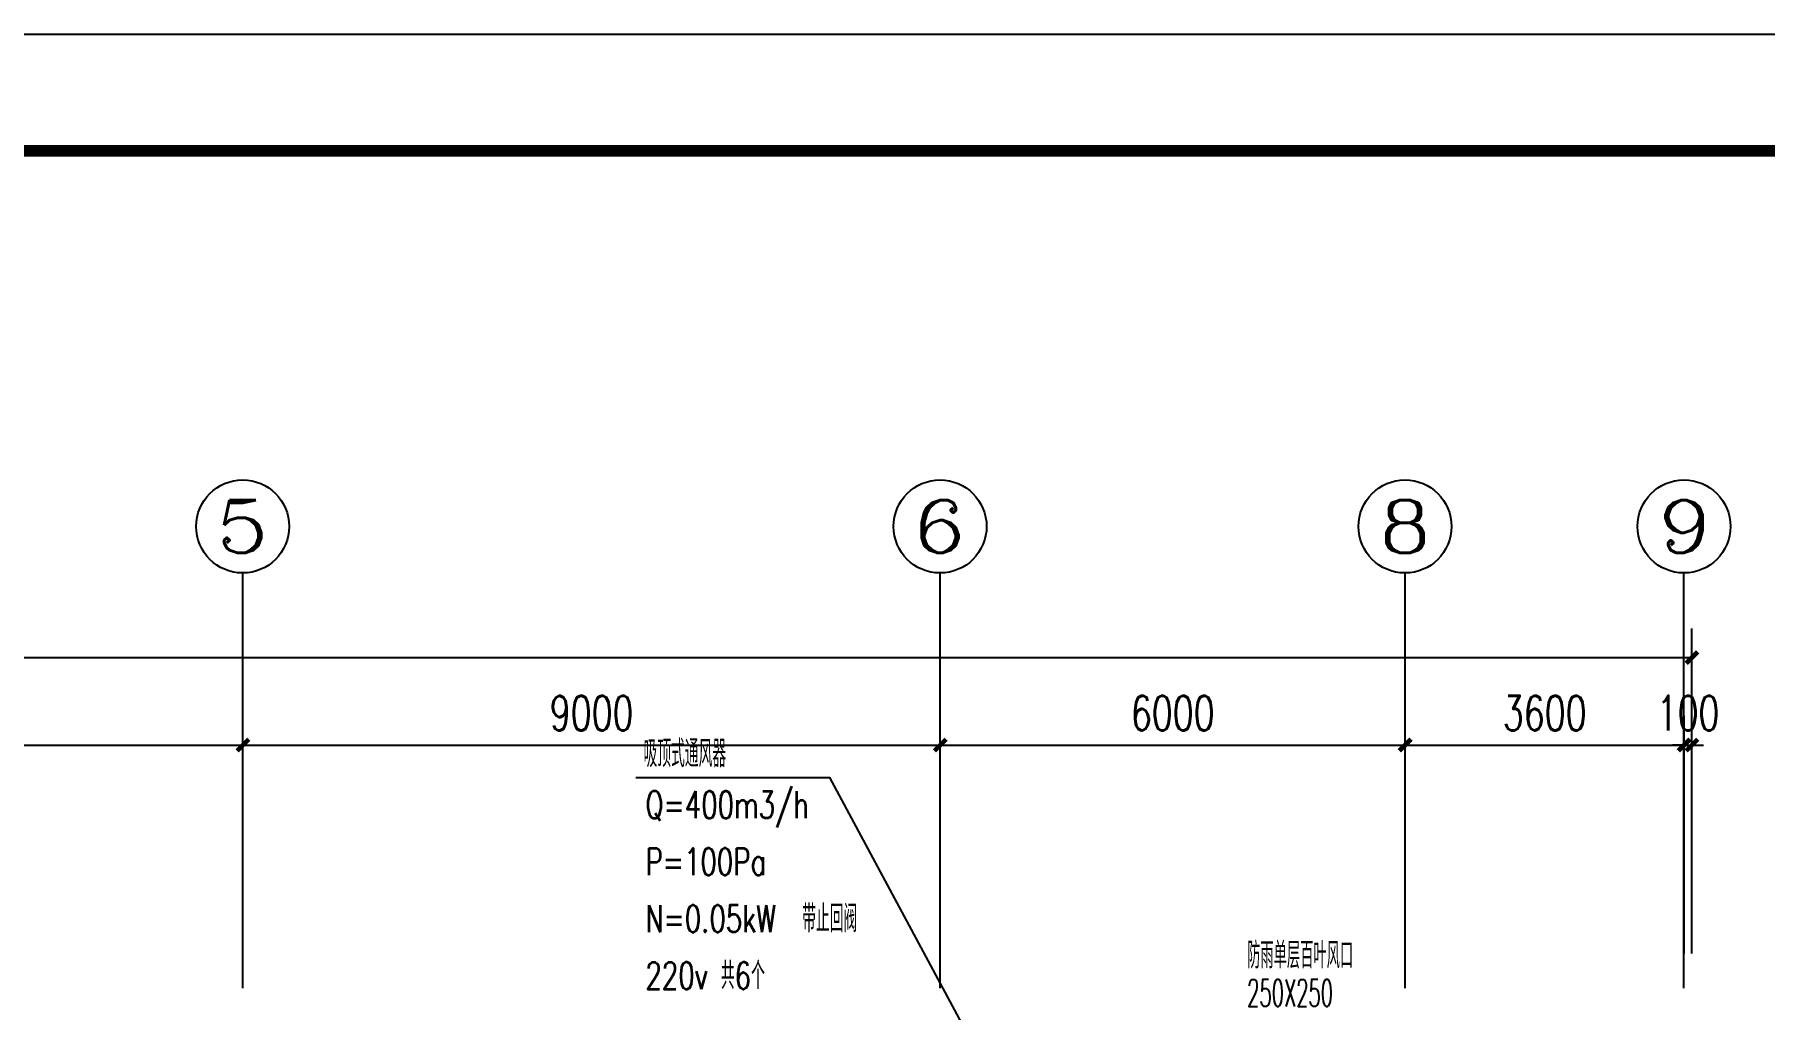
# Model space of a CAD drawing. Extents: x -37230 to 424755, y -141014 to 127947.
# Drawn here: x 285978 to 308302, y 46693 to 59273 of the extents above; entities that cross this region are included whole.
import ezdxf
from ezdxf.enums import TextEntityAlignment as Align

# ---------------------------------------------------------------- set-up
doc = ezdxf.new("R2010")
doc.units = 0
doc.header["$LTSCALE"] = 1000
doc.header["$MEASUREMENT"] = 0
for name, color, linetype in [('AXIS', 3, 'Continuous'), ('AXIS_TEXT', 7, 'Continuous'), ('TH_TEXT', 7, 'Continuous'), ('TWT_TITLE', 7, 'Continuous')]:
    doc.layers.add(name, color=color, linetype=linetype)
doc.styles.add('_TCH_AXIS', font='COMPLEX', dxfattribs={"bigfont": 'GBCBIG'})
doc.styles.add('_TCH_DIM', font='SIMPLEX', dxfattribs={"bigfont": 'GBCBIG'})
doc.styles.add('_TCH_DIM_T3', font='SIMPLEX', dxfattribs={"width": 0.705882, "bigfont": 'GBCBIG'})
doc.styles.add('COMPLEX', font='COMPLEX')
doc.styles.add('DIM_FONT', font='SIMPLEX', dxfattribs={"width": 0.7, "bigfont": 'GBCBIG'})
doc.dimstyles.new('_TCH_ARCH&&150', dxfattribs={"dimscale": 1.5, "dimtxt": 350, "dimasz": 100, "dimexe": 250, "dimexo": 300, "dimgap": 100, "dimtad": 1, "dimdec": 0, "dimzin": 0, "dimdsep": 46, "dimtxsty": 'DIM_FONT', "dimblk": 'ARCHTICK', "dimcen": 0.09, "dimclrt": 7, "dimazin": 2, "dimtfac": 1, "dimtdec": 0, "dimtix": 1, "dimtmove": 2, "dimatfit": 3, "dimfxl": 0, "dimtolj": 1, "dimtzin": 0, "dimarcsym": 0})

# ---------------------------------------------------------------- blocks, each defined once
blk = doc.blocks.new('_ArchTick')
at = {"color": 0, "linetype": 'ByBlock', "const_width": 0.4}
blk.add_lwpolyline([(-0.5, -0.5), (0.5, 0.5)], dxfattribs=at)
blk = doc.blocks.new('*D88')
at = {"layer": 'AXIS', "color": 0, "lineweight": -2}
for p, q in [((88791, 47415), (88791, 50479)), ((97791, 47415), (97791, 50479)), ((88791, 50104), (97791, 50104))]:
    blk.add_line(p, q, dxfattribs=at)
at = {"layer": 'Defpoints', "color": 0}
for p in [(97791, 50104), (88791, 46965), (97791, 46965)]:
    blk.add_point(p, dxfattribs=at)
at = {"layer": 'AXIS', "color": 0, "lineweight": -2, "xscale": 150, "yscale": 150, "zscale": 150, "rotation": 180}
blk.add_blockref('_ArchTick', (88791, 50104), dxfattribs=at)
at = {"layer": 'AXIS', "color": 0, "lineweight": -2, "xscale": 150, "yscale": 150, "zscale": 150}
blk.add_blockref('_ArchTick', (97791, 50104), dxfattribs=at)
at = {"layer": 'AXIS', "color": 7, "insert": (93291, 50516), "char_height": 446.2, "attachment_point": 5, "style": '_TCH_DIM_T3'}
blk.add_mtext('\\A1;9000', dxfattribs=at)
blk = doc.blocks.new('*D89')
at = {"layer": 'AXIS', "color": 0, "lineweight": -2}
for p, q in [((97791, 47415), (97791, 50479)), ((106791, 47415), (106791, 50479)), ((97791, 50104), (106791, 50104))]:
    blk.add_line(p, q, dxfattribs=at)
at = {"layer": 'Defpoints', "color": 0}
for p in [(106791, 50104), (97791, 46965), (106791, 46965)]:
    blk.add_point(p, dxfattribs=at)
at = {"layer": 'AXIS', "color": 0, "lineweight": -2, "xscale": 150, "yscale": 150, "zscale": 150, "rotation": 180}
blk.add_blockref('_ArchTick', (97791, 50104), dxfattribs=at)
at = {"layer": 'AXIS', "color": 0, "lineweight": -2, "xscale": 150, "yscale": 150, "zscale": 150}
blk.add_blockref('_ArchTick', (106791, 50104), dxfattribs=at)
at = {"layer": 'AXIS', "color": 7, "insert": (102291, 50516), "char_height": 446.2, "attachment_point": 5, "style": '_TCH_DIM_T3'}
blk.add_mtext('\\A1;9000', dxfattribs=at)
blk = doc.blocks.new('*D90')
at = {"layer": 'AXIS', "color": 0, "lineweight": -2}
for p, q in [((106791, 47415), (106791, 50479)), ((112791, 47415), (112791, 50479)), ((106791, 50104), (112791, 50104))]:
    blk.add_line(p, q, dxfattribs=at)
at = {"layer": 'Defpoints', "color": 0}
for p in [(112791, 50104), (106791, 46965), (112791, 46965)]:
    blk.add_point(p, dxfattribs=at)
at = {"layer": 'AXIS', "color": 0, "lineweight": -2, "xscale": 150, "yscale": 150, "zscale": 150, "rotation": 180}
blk.add_blockref('_ArchTick', (106791, 50104), dxfattribs=at)
at = {"layer": 'AXIS', "color": 0, "lineweight": -2, "xscale": 150, "yscale": 150, "zscale": 150}
blk.add_blockref('_ArchTick', (112791, 50104), dxfattribs=at)
at = {"layer": 'AXIS', "color": 7, "insert": (109791, 50516), "char_height": 446.2, "attachment_point": 5, "style": '_TCH_DIM_T3'}
blk.add_mtext('\\A1;6000', dxfattribs=at)
blk = doc.blocks.new('*D91')
at = {"layer": 'AXIS', "color": 0, "lineweight": -2}
for p, q in [((112791, 47415), (112791, 50479)), ((116391, 47415), (116391, 50479)), ((112791, 50104), (116391, 50104))]:
    blk.add_line(p, q, dxfattribs=at)
at = {"layer": 'Defpoints', "color": 0}
for p in [(116391, 50104), (112791, 46965), (116391, 46965)]:
    blk.add_point(p, dxfattribs=at)
at = {"layer": 'AXIS', "color": 0, "lineweight": -2, "xscale": 150, "yscale": 150, "zscale": 150, "rotation": 180}
blk.add_blockref('_ArchTick', (112791, 50104), dxfattribs=at)
at = {"layer": 'AXIS', "color": 0, "lineweight": -2, "xscale": 150, "yscale": 150, "zscale": 150}
blk.add_blockref('_ArchTick', (116391, 50104), dxfattribs=at)
at = {"layer": 'AXIS', "color": 7, "insert": (114591, 50516), "char_height": 446.2, "attachment_point": 5, "style": '_TCH_DIM_T3'}
blk.add_mtext('\\A1;3600', dxfattribs=at)
blk = doc.blocks.new('*D92')
at = {"layer": 'AXIS', "color": 0, "lineweight": -2}
for p, q in [((116391, 47415), (116391, 50479)), ((116491, 47415), (116491, 50479)), ((116391, 50104), (116241, 50104)), ((116391, 50104), (116491, 50104)), ((116491, 50104), (116641, 50104))]:
    blk.add_line(p, q, dxfattribs=at)
at = {"layer": 'Defpoints', "color": 0}
for p in [(116491, 50104), (116391, 46965), (116491, 46965)]:
    blk.add_point(p, dxfattribs=at)
at = {"layer": 'AXIS', "color": 0, "lineweight": -2, "xscale": 150, "yscale": 150, "zscale": 150}
blk.add_blockref('_ArchTick', (116391, 50104), dxfattribs=at)
at = {"layer": 'AXIS', "color": 0, "lineweight": -2, "xscale": 150, "yscale": 150, "zscale": 150, "rotation": 180}
blk.add_blockref('_ArchTick', (116491, 50104), dxfattribs=at)
at = {"layer": 'AXIS', "color": 7, "insert": (116441, 50516), "char_height": 446.2, "attachment_point": 5, "style": '_TCH_DIM_T3'}
blk.add_mtext('\\A1;100', dxfattribs=at)
blk = doc.blocks.new('*D93')
at = {"layer": 'AXIS', "color": 0, "lineweight": -2}
for p, q in [((67091, 47415), (67091, 51608)), ((116491, 47415), (116491, 51608)), ((67091, 51233), (116491, 51233))]:
    blk.add_line(p, q, dxfattribs=at)
at = {"layer": 'Defpoints', "color": 0}
for p in [(116491, 51233), (67091, 46965), (116491, 46965)]:
    blk.add_point(p, dxfattribs=at)
at = {"layer": 'AXIS', "color": 0, "lineweight": -2, "xscale": 150, "yscale": 150, "zscale": 150, "rotation": 180}
blk.add_blockref('_ArchTick', (67091, 51233), dxfattribs=at)
at = {"layer": 'AXIS', "color": 0, "lineweight": -2, "xscale": 150, "yscale": 150, "zscale": 150}
blk.add_blockref('_ArchTick', (116491, 51233), dxfattribs=at)
at = {"layer": 'AXIS', "color": 7, "insert": (91791, 51645), "char_height": 446.2, "attachment_point": 5, "style": '_TCH_DIM_T3'}
blk.add_mtext('\\A1;49400', dxfattribs=at)
blk = doc.blocks.new('我')
at = {"layer": 'TWT_TITLE'}
blk.add_lwpolyline([(-144001, -68537), (-54901, -68537), (-54901, -5537), (-144001, -5537)], close=True, dxfattribs=at)
at = {"layer": 'TWT_TITLE', "const_width": 150}
blk.add_lwpolyline([(-140251, -67037), (-56401, -67037), (-56401, -7037), (-140251, -7037)], close=True, dxfattribs=at)
blk = doc.blocks.new('_AXISO')
blk.add_circle((0, 0), 0.5)
at = {"layer": 'AXIS_TEXT', "style": 'COMPLEX', "width": 1.041667}
blk.add_attdef('A', text='', height=0.56, dxfattribs=at).set_placement((-0.25, -0.28), (0.25, -0.28), align=Align.FIT)
blk = doc.blocks.new('i')
at = {"layer": 'AXIS'}
for p1, p2, distance, picture, middle in [((67091.4, 46965.2), (116491.4, 46965.2), 4267.7, '*D93', (91791.4, 51645.4)), ((88791.4, 46965.2), (97791.4, 46965.2), 3138.6, '*D88', (93291.4, 50516.3)), ((97791.4, 46965.2), (106791.4, 46965.2), 3138.6, '*D89', (102291.4, 50516.3)), ((106791.4, 46965.2), (112791.4, 46965.2), 3138.6, '*D90', (109791.4, 50516.3)), ((112791.4, 46965.2), (116391.4, 46965.2), 3138.6, '*D91', (114591.4, 50516.3)), ((116391.4, 46965.2), (116491.4, 46965.2), 3138.6, '*D92', (116441.4, 50516.3))]:
    dim = blk.add_aligned_dim(p1=p1, p2=p2, distance=distance, dimstyle='_TCH_ARCH&&150', dxfattribs=at)
    dim.commit()
    dim.dimension.update_dxf_attribs({"geometry": picture, "text_midpoint": middle})

msp = doc.modelspace()

# ---------------------------------------------------------------- linework, layer by layer
at = {"layer": 'AXIS'}
for p, q in [((288663.8, 46965.2), (288663.8, 52325.2)), ((297663.8, 46965.2), (297663.8, 52325.2)), ((303663.8, 46965.2), (303663.8, 52325.2)), ((307263.8, 46965.2), (307263.8, 52325.2))]:
    msp.add_line(p, q, dxfattribs=at)
at = {"layer": 'TH_TEXT', "color": 3}
msp.add_lwpolyline([(293736.8, 49687.3), (296234.5, 49687.3), (299961.1, 42750.2)], dxfattribs=at)

# ---------------------------------------------------------------- block references
for name, p in [('我', (384071.6, 64809.9)), ('i', (190875.5, 0.7))]:
    msp.add_blockref(name, p)
at = {"layer": 'AXIS'}
ref = msp.add_blockref('_AXISO', (288663.8, 52925.2), dxfattribs=dict(at, xscale=1200, yscale=1200, zscale=1200))
ref.add_attrib('A', '5', dxfattribs={"layer": 'AXIS_TEXT', "height": 678.8, "style": '_TCH_AXIS', "width": 1.5}).set_placement((288324.4, 52585.8), (289003.2, 52585.8), align=Align.FIT)
ref = msp.add_blockref('_AXISO', (297663.8, 52925.2), dxfattribs=dict(at, xscale=1200, yscale=1200, zscale=1200))
ref.add_attrib('A', '6', dxfattribs={"layer": 'AXIS_TEXT', "height": 678.8, "style": '_TCH_AXIS', "width": 1.5}).set_placement((297324.4, 52585.8), (298003.2, 52585.8), align=Align.FIT)
ref = msp.add_blockref('_AXISO', (303663.8, 52925.2), dxfattribs=dict(at, xscale=1200, yscale=1200, zscale=1200))
ref.add_attrib('A', '8', dxfattribs={"layer": 'AXIS_TEXT', "height": 678.8, "style": '_TCH_AXIS', "width": 1.5}).set_placement((303324.4, 52585.8), (304003.2, 52585.8), align=Align.FIT)
ref = msp.add_blockref('_AXISO', (307263.8, 52925.2), dxfattribs=dict(at, xscale=1200, yscale=1200, zscale=1200))
ref.add_attrib('A', '9', dxfattribs={"layer": 'AXIS_TEXT', "height": 678.8, "style": '_TCH_AXIS', "width": 1.5}).set_placement((306924.4, 52585.8), (307603.2, 52585.8), align=Align.FIT)

# ---------------------------------------------------------------- texts
at = {"layer": 'TH_TEXT', "color": 3, "style": '_TCH_DIM'}
for s, height, width, p in [('吸顶式通风器', 350, 0.705882, (293835.9, 49818.4)), ('Q=400m3/h', 350, 0.705882, (293861.1, 49159.4)), ('P=100Pa', 350, 0.705882, (293861.1, 48424.4)), ('N=0.05kW  带止回阀', 350, 0.705882, (293861.1, 47689.4)), ('防雨单层百叶风口', 339.28, 0.7, (301626.6, 47221.8)), ('220v 共6个', 350, 0.705882, (293861.1, 46954.4)), ('250X250', 351.75, 0.525, (301626.6, 46729.3))]:
    msp.add_text(s, height=height, dxfattribs=dict(at, width=width)).set_placement(p)

doc.saveas('drawing.dxf')
